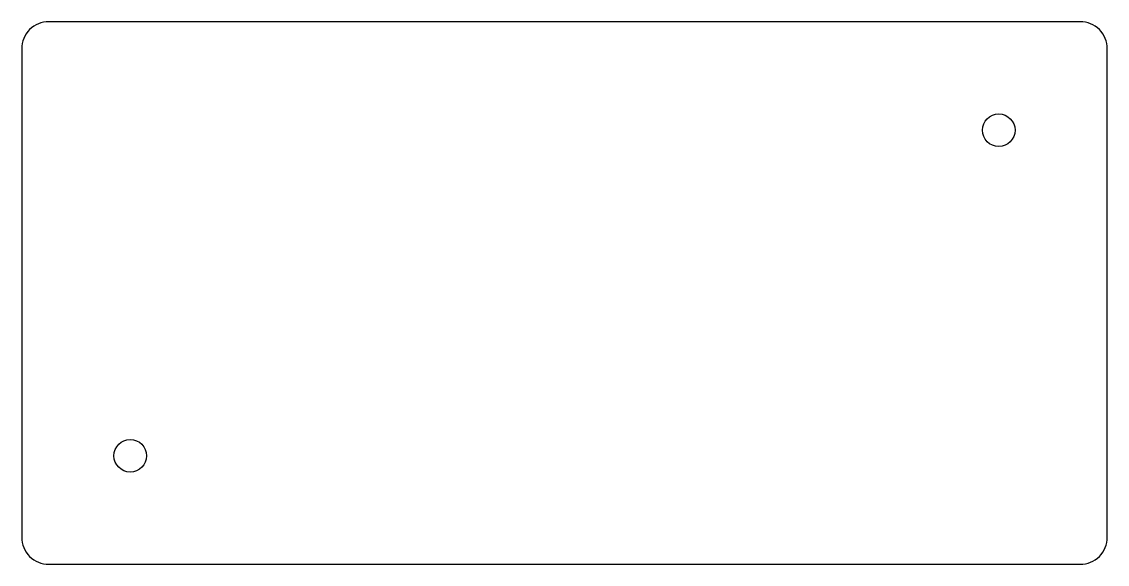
# Model space of a CAD drawing. Header units: millimetres. Extents: x 0 to 200, y 0 to 100.
import ezdxf

# ---------------------------------------------------------------- set-up
doc = ezdxf.new("R2010")
doc.units = ezdxf.units.MM
doc.layers.add('CUT', color=7, linetype='Continuous')

msp = doc.modelspace()

# ---------------------------------------------------------------- linework, layer by layer
at = {"layer": 'CUT'}
msp.add_lwpolyline([(5, 0), (195, 0, 0.414214), (200, 5), (200, 95, 0.414214), (195, 100), (5, 100, 0.414214), (0, 95), (0, 5, 0.414214)], format="xyb", close=True, dxfattribs=at)
for centre in [(180, 80), (20, 20)]:
    msp.add_circle(centre, 3, dxfattribs=at)

doc.saveas('drawing.dxf')
